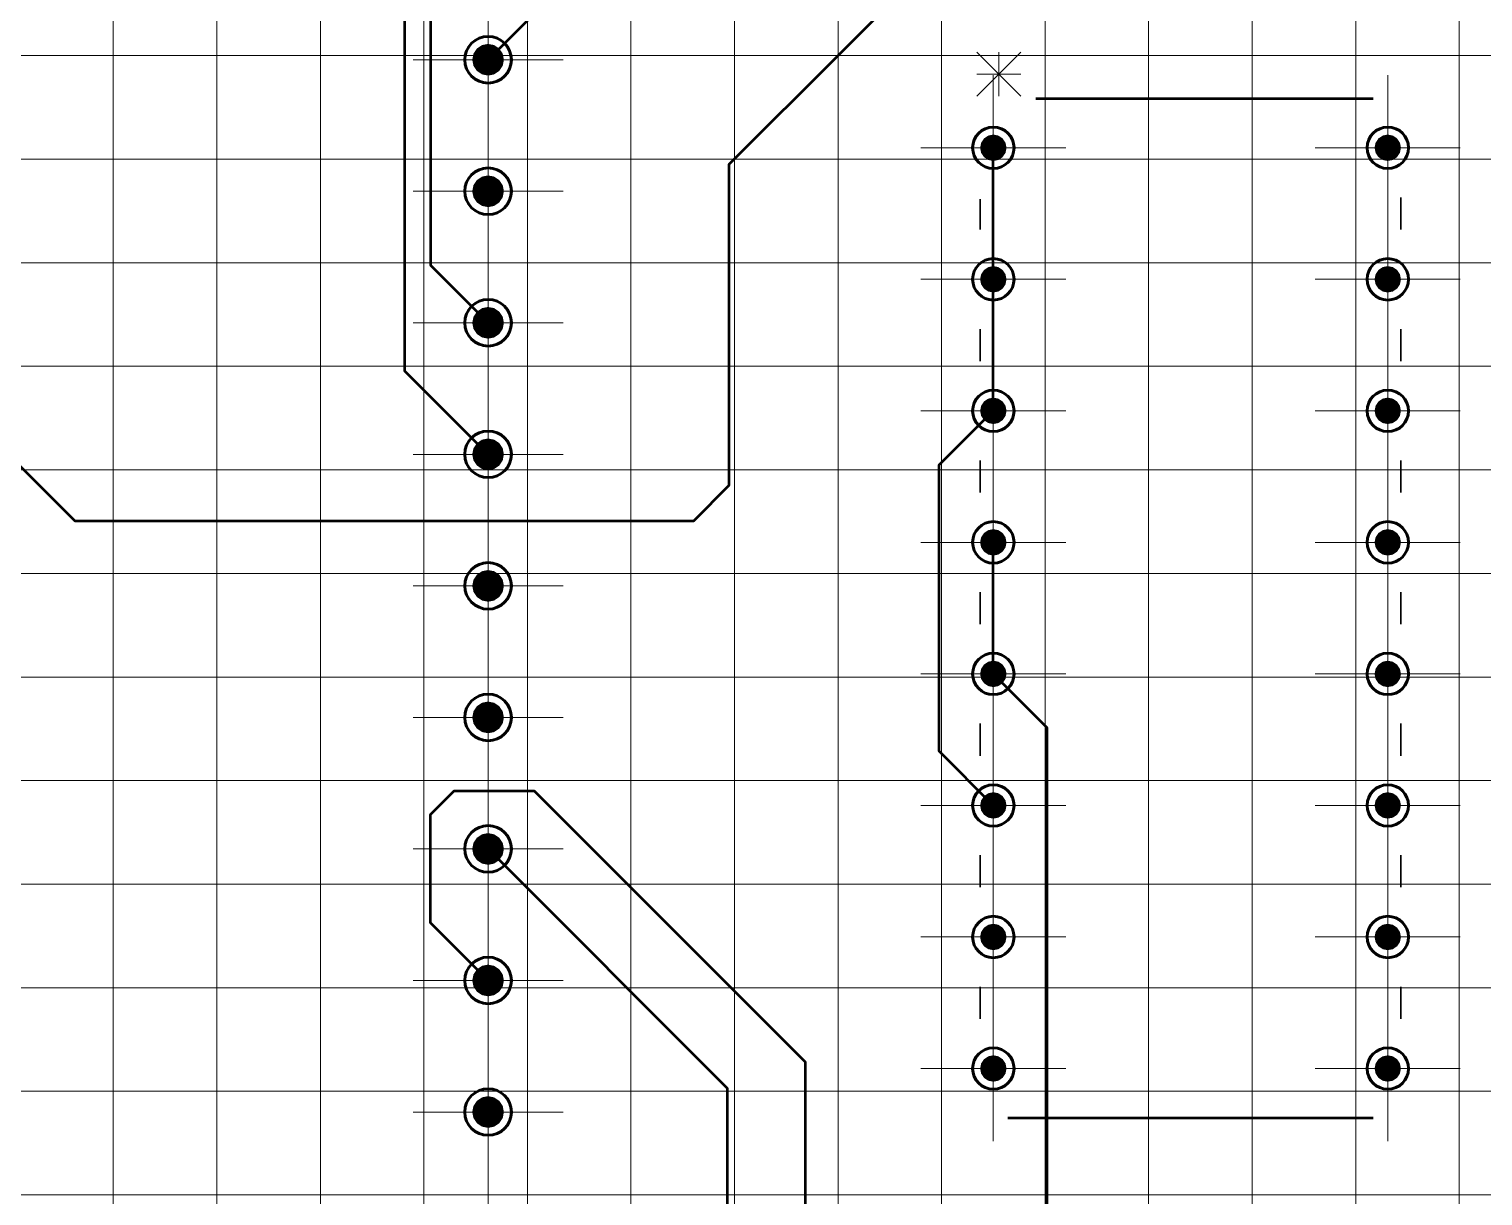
# Model space of a CAD drawing. Extents: x 260 to 1101, y 70 to 664.
# Drawn here: x 572.1 to 628.2, y 450.7 to 495.8 of the extents above; entities that cross this region are included whole.
import ezdxf

# ---------------------------------------------------------------- set-up
doc = ezdxf.new("R2010")
doc.units = 0
doc.header["$MEASUREMENT"] = 0
doc.layers.add('PDF _Геометрия', color=7, linetype='CONTINUOUS')
doc.layers.add('PDF _Сплошная заливка', color=7, linetype='CONTINUOUS')

msp = doc.modelspace()

# ---------------------------------------------------------------- hatches: boundary and pattern name
at = {"layer": 'PDF _Сплошная заливка', "transparency": 33554559}
for points in [[(589.801, 494.626), (589.189, 494.626), (589.236, 494.861), (589.368, 495.059), (589.567, 495.192), (589.801, 495.238)], [(589.801, 494.626), (589.801, 494.014), (589.567, 494.061), (589.368, 494.194), (589.236, 494.392), (589.189, 494.626)], [(609.314, 491.226), (609.314, 491.736), (609.509, 491.697), (609.674, 491.587), (609.785, 491.421), (609.824, 491.226)], [(624.549, 491.226), (624.549, 491.736), (624.744, 491.697), (624.909, 491.587), (625.019, 491.421), (625.058, 491.226)], [(609.314, 491.226), (609.314, 490.717), (609.119, 490.755), (608.954, 490.866), (608.843, 491.031), (608.804, 491.226)], [(624.549, 491.226), (624.549, 490.717), (624.354, 490.755), (624.188, 490.866), (624.078, 491.031), (624.039, 491.226)], [(589.801, 489.546), (589.189, 489.546), (589.236, 489.781), (589.368, 489.979), (589.567, 490.112), (589.801, 490.158)], [(589.801, 489.546), (589.801, 488.934), (589.567, 488.981), (589.368, 489.114), (589.236, 489.312), (589.189, 489.546)], [(609.314, 486.146), (609.314, 486.656), (609.509, 486.617), (609.674, 486.507), (609.785, 486.341), (609.824, 486.146)], [(624.549, 486.146), (624.549, 486.656), (624.744, 486.617), (624.909, 486.507), (625.019, 486.341), (625.058, 486.146)], [(609.314, 486.146), (609.314, 485.637), (609.119, 485.675), (608.954, 485.786), (608.843, 485.951), (608.804, 486.146)], [(624.549, 486.146), (624.549, 485.637), (624.354, 485.675), (624.188, 485.786), (624.078, 485.951), (624.039, 486.146)], [(589.801, 484.466), (589.189, 484.466), (589.236, 484.701), (589.368, 484.899), (589.567, 485.032), (589.801, 485.078)], [(589.801, 484.466), (589.801, 483.854), (589.567, 483.901), (589.368, 484.034), (589.236, 484.232), (589.189, 484.466)], [(609.314, 481.066), (609.314, 481.576), (609.509, 481.537), (609.674, 481.427), (609.785, 481.261), (609.824, 481.066)], [(624.549, 481.066), (624.549, 481.576), (624.744, 481.537), (624.909, 481.427), (625.019, 481.261), (625.058, 481.066)], [(609.314, 481.066), (609.314, 480.557), (609.119, 480.595), (608.954, 480.706), (608.843, 480.871), (608.804, 481.066)], [(624.549, 481.066), (624.549, 480.557), (624.354, 480.595), (624.188, 480.706), (624.078, 480.871), (624.039, 481.066)], [(589.801, 479.386), (589.189, 479.386), (589.236, 479.621), (589.368, 479.819), (589.567, 479.952), (589.801, 479.998)], [(589.801, 479.386), (589.801, 478.774), (589.567, 478.821), (589.368, 478.954), (589.236, 479.152), (589.189, 479.386)], [(609.314, 475.986), (609.314, 476.496), (609.509, 476.457), (609.674, 476.347), (609.785, 476.181), (609.824, 475.986)], [(624.549, 475.986), (624.549, 476.496), (624.744, 476.457), (624.909, 476.347), (625.019, 476.181), (625.058, 475.986)], [(609.314, 475.986), (609.314, 475.477), (609.119, 475.515), (608.954, 475.626), (608.843, 475.791), (608.804, 475.986)], [(624.549, 475.986), (624.549, 475.477), (624.354, 475.515), (624.188, 475.626), (624.078, 475.791), (624.039, 475.986)], [(589.801, 474.306), (589.189, 474.306), (589.236, 474.541), (589.368, 474.739), (589.567, 474.872), (589.801, 474.918)], [(589.801, 474.306), (589.801, 473.694), (589.567, 473.741), (589.368, 473.874), (589.236, 474.072), (589.189, 474.306)], [(609.314, 470.906), (609.314, 471.416), (609.509, 471.377), (609.674, 471.267), (609.785, 471.101), (609.824, 470.906)], [(624.549, 470.906), (624.549, 471.416), (624.744, 471.377), (624.909, 471.267), (625.019, 471.101), (625.058, 470.906)], [(609.314, 470.906), (609.314, 470.397), (609.119, 470.435), (608.954, 470.546), (608.843, 470.711), (608.804, 470.906)], [(624.549, 470.906), (624.549, 470.397), (624.354, 470.435), (624.188, 470.546), (624.078, 470.711), (624.039, 470.906)], [(589.801, 469.226), (589.189, 469.226), (589.236, 469.461), (589.368, 469.659), (589.567, 469.791), (589.801, 469.838)], [(589.801, 469.226), (589.801, 468.614), (589.567, 468.661), (589.368, 468.794), (589.236, 468.992), (589.189, 469.226)], [(609.314, 465.826), (609.314, 466.336), (609.509, 466.297), (609.674, 466.187), (609.785, 466.021), (609.824, 465.826)], [(624.549, 465.826), (624.549, 466.336), (624.744, 466.297), (624.909, 466.187), (625.019, 466.021), (625.058, 465.826)], [(609.314, 465.826), (609.314, 465.317), (609.119, 465.355), (608.954, 465.466), (608.843, 465.631), (608.804, 465.826)], [(624.549, 465.826), (624.549, 465.317), (624.354, 465.355), (624.188, 465.466), (624.078, 465.631), (624.039, 465.826)], [(589.801, 464.146), (589.189, 464.146), (589.236, 464.381), (589.368, 464.579), (589.567, 464.711), (589.801, 464.758)], [(589.801, 464.146), (589.801, 463.534), (589.567, 463.581), (589.368, 463.714), (589.236, 463.912), (589.189, 464.146)], [(609.314, 460.746), (609.314, 461.256), (609.509, 461.217), (609.674, 461.107), (609.785, 460.941), (609.824, 460.746)], [(624.549, 460.746), (624.549, 461.256), (624.744, 461.217), (624.909, 461.107), (625.019, 460.941), (625.058, 460.746)], [(609.314, 460.746), (609.314, 460.237), (609.119, 460.275), (608.954, 460.386), (608.843, 460.551), (608.804, 460.746)], [(624.549, 460.746), (624.549, 460.237), (624.354, 460.275), (624.188, 460.386), (624.078, 460.551), (624.039, 460.746)], [(589.801, 459.066), (589.189, 459.066), (589.236, 459.301), (589.368, 459.499), (589.567, 459.631), (589.801, 459.678)], [(589.801, 459.066), (589.801, 458.454), (589.567, 458.501), (589.368, 458.634), (589.236, 458.832), (589.189, 459.066)], [(609.314, 455.666), (609.314, 456.176), (609.509, 456.137), (609.674, 456.027), (609.785, 455.861), (609.824, 455.666)], [(624.549, 455.666), (624.549, 456.176), (624.744, 456.137), (624.909, 456.027), (625.019, 455.861), (625.058, 455.666)], [(609.314, 455.666), (609.314, 455.157), (609.119, 455.195), (608.954, 455.306), (608.843, 455.471), (608.804, 455.666)], [(624.549, 455.666), (624.549, 455.157), (624.354, 455.195), (624.188, 455.306), (624.078, 455.471), (624.039, 455.666)], [(589.801, 453.986), (589.189, 453.986), (589.236, 454.22), (589.368, 454.419), (589.567, 454.551), (589.801, 454.598)], [(589.801, 453.986), (589.801, 453.374), (589.567, 453.421), (589.368, 453.554), (589.236, 453.752), (589.189, 453.986)]]:
    msp.add_hatch(color=256, dxfattribs=at).paths.add_polyline_path(points)
at = {"layer": 'PDF _Сплошная заливка', "true_color": 0xffffff, "transparency": 33554559}
for points in [[(589.801, 495.238), (590.035, 495.192), (590.233, 495.059), (590.366, 494.861), (590.412, 494.626), (589.801, 494.626)], [(590.412, 494.626), (590.366, 494.392), (590.233, 494.194), (590.035, 494.061), (589.801, 494.014), (589.801, 494.626)], [(608.804, 491.226), (608.843, 491.421), (608.954, 491.587), (609.119, 491.697), (609.314, 491.736), (609.314, 491.226)], [(624.039, 491.226), (624.078, 491.421), (624.188, 491.587), (624.354, 491.697), (624.549, 491.736), (624.549, 491.226)], [(609.824, 491.226), (609.785, 491.031), (609.674, 490.866), (609.509, 490.755), (609.314, 490.717), (609.314, 491.226)], [(625.058, 491.226), (625.019, 491.031), (624.909, 490.866), (624.744, 490.755), (624.549, 490.717), (624.549, 491.226)], [(589.801, 490.158), (590.035, 490.112), (590.233, 489.979), (590.366, 489.781), (590.412, 489.546), (589.801, 489.546)], [(590.412, 489.546), (590.366, 489.312), (590.233, 489.114), (590.035, 488.981), (589.801, 488.934), (589.801, 489.546)], [(608.804, 486.146), (608.843, 486.341), (608.954, 486.507), (609.119, 486.617), (609.314, 486.656), (609.314, 486.146)], [(624.039, 486.146), (624.078, 486.341), (624.188, 486.507), (624.354, 486.617), (624.549, 486.656), (624.549, 486.146)], [(609.824, 486.146), (609.785, 485.951), (609.674, 485.786), (609.509, 485.675), (609.314, 485.637), (609.314, 486.146)], [(625.058, 486.146), (625.019, 485.951), (624.909, 485.786), (624.744, 485.675), (624.549, 485.637), (624.549, 486.146)], [(589.801, 485.078), (590.035, 485.032), (590.233, 484.899), (590.366, 484.701), (590.412, 484.466), (589.801, 484.466)], [(590.412, 484.466), (590.366, 484.232), (590.233, 484.034), (590.035, 483.901), (589.801, 483.854), (589.801, 484.466)], [(608.804, 481.066), (608.843, 481.261), (608.954, 481.427), (609.119, 481.537), (609.314, 481.576), (609.314, 481.066)], [(624.039, 481.066), (624.078, 481.261), (624.188, 481.427), (624.354, 481.537), (624.549, 481.576), (624.549, 481.066)], [(609.824, 481.066), (609.785, 480.871), (609.674, 480.706), (609.509, 480.595), (609.314, 480.557), (609.314, 481.066)], [(625.058, 481.066), (625.019, 480.871), (624.909, 480.706), (624.744, 480.595), (624.549, 480.557), (624.549, 481.066)], [(589.801, 479.998), (590.035, 479.952), (590.233, 479.819), (590.366, 479.621), (590.412, 479.386), (589.801, 479.386)], [(590.412, 479.386), (590.366, 479.152), (590.233, 478.954), (590.035, 478.821), (589.801, 478.774), (589.801, 479.386)], [(608.804, 475.986), (608.843, 476.181), (608.954, 476.347), (609.119, 476.457), (609.314, 476.496), (609.314, 475.986)], [(624.039, 475.986), (624.078, 476.181), (624.188, 476.347), (624.354, 476.457), (624.549, 476.496), (624.549, 475.986)], [(609.824, 475.986), (609.785, 475.791), (609.674, 475.626), (609.509, 475.515), (609.314, 475.477), (609.314, 475.986)], [(625.058, 475.986), (625.019, 475.791), (624.909, 475.626), (624.744, 475.515), (624.549, 475.477), (624.549, 475.986)], [(589.801, 474.918), (590.035, 474.872), (590.233, 474.739), (590.366, 474.541), (590.412, 474.306), (589.801, 474.306)], [(590.412, 474.306), (590.366, 474.072), (590.233, 473.874), (590.035, 473.741), (589.801, 473.694), (589.801, 474.306)], [(608.804, 470.906), (608.843, 471.101), (608.954, 471.267), (609.119, 471.377), (609.314, 471.416), (609.314, 470.906)], [(624.039, 470.906), (624.078, 471.101), (624.188, 471.267), (624.354, 471.377), (624.549, 471.416), (624.549, 470.906)], [(609.824, 470.906), (609.785, 470.711), (609.674, 470.546), (609.509, 470.435), (609.314, 470.397), (609.314, 470.906)], [(625.058, 470.906), (625.019, 470.711), (624.909, 470.546), (624.744, 470.435), (624.549, 470.397), (624.549, 470.906)], [(589.801, 469.838), (590.035, 469.791), (590.233, 469.659), (590.366, 469.461), (590.412, 469.226), (589.801, 469.226)], [(590.412, 469.226), (590.366, 468.992), (590.233, 468.794), (590.035, 468.661), (589.801, 468.614), (589.801, 469.226)], [(608.804, 465.826), (608.843, 466.021), (608.954, 466.187), (609.119, 466.297), (609.314, 466.336), (609.314, 465.826)], [(624.039, 465.826), (624.078, 466.021), (624.188, 466.187), (624.354, 466.297), (624.549, 466.336), (624.549, 465.826)], [(609.824, 465.826), (609.785, 465.631), (609.674, 465.466), (609.509, 465.355), (609.314, 465.317), (609.314, 465.826)], [(625.058, 465.826), (625.019, 465.631), (624.909, 465.466), (624.744, 465.355), (624.549, 465.317), (624.549, 465.826)], [(589.801, 464.758), (590.035, 464.711), (590.233, 464.579), (590.366, 464.381), (590.412, 464.146), (589.801, 464.146)], [(590.412, 464.146), (590.366, 463.912), (590.233, 463.714), (590.035, 463.581), (589.801, 463.534), (589.801, 464.146)], [(608.804, 460.746), (608.843, 460.941), (608.954, 461.107), (609.119, 461.217), (609.314, 461.256), (609.314, 460.746)], [(624.039, 460.746), (624.078, 460.941), (624.188, 461.107), (624.354, 461.217), (624.549, 461.256), (624.549, 460.746)], [(609.824, 460.746), (609.785, 460.551), (609.674, 460.386), (609.509, 460.275), (609.314, 460.237), (609.314, 460.746)], [(625.058, 460.746), (625.019, 460.551), (624.909, 460.386), (624.744, 460.275), (624.549, 460.237), (624.549, 460.746)], [(589.801, 459.678), (590.035, 459.631), (590.233, 459.499), (590.366, 459.301), (590.412, 459.066), (589.801, 459.066)], [(590.412, 459.066), (590.366, 458.832), (590.233, 458.634), (590.035, 458.501), (589.801, 458.454), (589.801, 459.066)], [(608.804, 455.666), (608.843, 455.861), (608.954, 456.027), (609.119, 456.137), (609.314, 456.176), (609.314, 455.666)], [(624.039, 455.666), (624.078, 455.861), (624.188, 456.027), (624.354, 456.137), (624.549, 456.176), (624.549, 455.666)], [(609.824, 455.666), (609.785, 455.471), (609.674, 455.306), (609.509, 455.195), (609.314, 455.157), (609.314, 455.666)], [(625.058, 455.666), (625.019, 455.471), (624.909, 455.306), (624.744, 455.195), (624.549, 455.157), (624.549, 455.666)], [(589.801, 454.598), (590.035, 454.551), (590.233, 454.419), (590.366, 454.22), (590.412, 453.986), (589.801, 453.986)], [(590.412, 453.986), (590.366, 453.752), (590.233, 453.554), (590.035, 453.421), (589.801, 453.374), (589.801, 453.986)]]:
    msp.add_hatch(color=7, dxfattribs=at).paths.add_polyline_path(points)

# ---------------------------------------------------------------- linework, layer by layer
at = {"layer": 'PDF _Геометрия', "lineweight": 18}
for points in [[(575.326, 380.306), (575.326, 382.786), (575.326, 592.786)], [(579.325, 381.546), (579.325, 382.786), (579.325, 592.786)], [(583.323, 380.306), (583.323, 382.786), (583.323, 592.786)], [(587.322, 381.546), (587.322, 382.786), (587.322, 592.786)], [(591.32, 380.306), (591.32, 382.786), (591.32, 592.786)], [(595.319, 381.546), (595.319, 382.786), (595.319, 592.786)], [(599.318, 380.306), (599.318, 382.786), (599.318, 592.786)], [(603.316, 381.546), (603.316, 382.786), (603.316, 592.786)], [(607.315, 380.306), (607.315, 382.786), (607.315, 592.786)], [(611.313, 381.546), (611.313, 382.786), (611.313, 592.786)], [(615.312, 380.306), (615.312, 382.786), (615.312, 592.786)], [(619.311, 381.546), (619.311, 382.786), (619.311, 592.786)], [(623.309, 380.306), (623.309, 382.786), (623.309, 592.786)], [(627.308, 381.546), (627.308, 382.786), (627.308, 592.786)], [(589.801, 491.726), (589.801, 497.526)], [(589.801, 492.026), (589.801, 497.226)], [(324.934, 494.786), (327.413, 494.786), (647.301, 494.786)], [(586.902, 494.626), (592.7, 494.626)], [(587.202, 494.626), (592.4, 494.626)], [(609.314, 488.426), (609.314, 494.026)], [(609.314, 488.726), (609.314, 493.726)], [(624.549, 488.426), (624.549, 494.026)], [(624.549, 488.726), (624.549, 493.726)], [(589.801, 486.646), (589.801, 492.446)], [(589.801, 486.946), (589.801, 492.146)], [(326.173, 490.786), (327.413, 490.786), (647.301, 490.786)], [(606.515, 491.226), (612.113, 491.226)], [(606.815, 491.226), (611.813, 491.226)], [(621.75, 491.226), (627.348, 491.226)], [(622.049, 491.226), (627.048, 491.226)], [(586.902, 489.546), (592.7, 489.546)], [(587.202, 489.546), (592.4, 489.546)], [(609.314, 483.346), (609.314, 488.946)], [(609.314, 483.646), (609.314, 488.646)], [(624.549, 483.346), (624.549, 488.946)], [(624.549, 483.646), (624.549, 488.646)], [(589.801, 481.566), (589.801, 487.366)], [(589.801, 481.866), (589.801, 487.066)], [(324.934, 486.786), (327.413, 486.786), (647.301, 486.786)], [(606.515, 486.146), (612.113, 486.146)], [(606.815, 486.146), (611.813, 486.146)], [(621.75, 486.146), (627.348, 486.146)], [(622.049, 486.146), (627.048, 486.146)], [(586.902, 484.466), (592.7, 484.466)], [(587.202, 484.466), (592.4, 484.466)], [(609.314, 478.266), (609.314, 483.866)], [(609.314, 478.566), (609.314, 483.566)], [(624.549, 478.266), (624.549, 483.866)], [(624.549, 478.566), (624.549, 483.566)], [(326.173, 482.786), (327.413, 482.786), (647.301, 482.786)], [(589.801, 476.486), (589.801, 482.286)], [(589.801, 476.786), (589.801, 481.986)], [(606.515, 481.066), (612.113, 481.066)], [(606.815, 481.066), (611.813, 481.066)], [(621.75, 481.066), (627.348, 481.066)], [(622.049, 481.066), (627.048, 481.066)], [(586.902, 479.386), (592.7, 479.386)], [(587.202, 479.386), (592.4, 479.386)], [(324.934, 478.786), (327.413, 478.786), (647.301, 478.786)], [(609.314, 473.186), (609.314, 478.786)], [(609.314, 473.486), (609.314, 478.486)], [(624.549, 473.186), (624.549, 478.786)], [(624.549, 473.486), (624.549, 478.486)], [(589.801, 471.406), (589.801, 477.206)], [(589.801, 471.706), (589.801, 476.906)], [(606.515, 475.986), (612.113, 475.986)], [(606.815, 475.986), (611.813, 475.986)], [(621.75, 475.986), (627.348, 475.986)], [(622.049, 475.986), (627.048, 475.986)], [(326.173, 474.786), (327.413, 474.786), (647.301, 474.786)], [(586.902, 474.306), (592.7, 474.306)], [(587.202, 474.306), (592.4, 474.306)], [(609.314, 468.106), (609.314, 473.706)], [(609.314, 468.406), (609.314, 473.406)], [(624.549, 468.106), (624.549, 473.706)], [(624.549, 468.406), (624.549, 473.406)], [(589.801, 466.326), (589.801, 472.126)], [(589.801, 466.626), (589.801, 471.826)], [(324.934, 470.786), (327.413, 470.786), (647.301, 470.786)], [(606.515, 470.906), (612.113, 470.906)], [(606.815, 470.906), (611.813, 470.906)], [(621.75, 470.906), (627.348, 470.906)], [(622.049, 470.906), (627.048, 470.906)], [(586.902, 469.226), (592.7, 469.226)], [(587.202, 469.226), (592.4, 469.226)], [(609.314, 463.026), (609.314, 468.626)], [(609.314, 463.326), (609.314, 468.326)], [(624.549, 463.026), (624.549, 468.626)], [(624.549, 463.326), (624.549, 468.326)], [(326.173, 466.786), (327.413, 466.786), (647.301, 466.786)], [(589.801, 461.246), (589.801, 467.046)], [(589.801, 461.546), (589.801, 466.746)], [(606.515, 465.826), (612.113, 465.826)], [(606.815, 465.826), (611.813, 465.826)], [(621.75, 465.826), (627.348, 465.826)], [(622.049, 465.826), (627.048, 465.826)], [(586.902, 464.146), (592.7, 464.146)], [(587.202, 464.146), (592.4, 464.146)], [(609.314, 457.946), (609.314, 463.546)], [(624.549, 457.946), (624.549, 463.546)], [(324.934, 462.786), (327.413, 462.786), (647.301, 462.786)], [(609.314, 458.246), (609.314, 463.246)], [(624.549, 458.246), (624.549, 463.246)], [(589.801, 456.166), (589.801, 461.966)], [(589.801, 456.466), (589.801, 461.666)], [(606.515, 460.746), (612.113, 460.746)], [(606.815, 460.746), (611.813, 460.746)], [(621.75, 460.746), (627.348, 460.746)], [(622.049, 460.746), (627.048, 460.746)], [(326.173, 458.786), (327.413, 458.786), (647.301, 458.786)], [(586.902, 459.066), (592.7, 459.066)], [(587.202, 459.066), (592.4, 459.066)], [(609.314, 452.866), (609.314, 458.466)], [(624.549, 452.866), (624.549, 458.466)], [(609.314, 453.166), (609.314, 458.166)], [(624.549, 453.166), (624.549, 458.166)], [(589.801, 451.086), (589.801, 456.886)], [(589.801, 451.386), (589.801, 456.586)], [(606.515, 455.666), (612.113, 455.666)], [(606.815, 455.666), (611.813, 455.666)], [(621.75, 455.666), (627.348, 455.666)], [(622.049, 455.666), (627.048, 455.666)], [(324.934, 454.786), (327.413, 454.786), (647.301, 454.786)], [(586.902, 453.986), (592.7, 453.986)], [(587.202, 453.986), (592.4, 453.986)], [(589.801, 446.006), (589.801, 451.806)], [(589.801, 446.306), (589.801, 451.506)], [(326.173, 450.786), (327.413, 450.786), (647.301, 450.786)]]:
    msp.add_lwpolyline(points, dxfattribs=at)
at = {"layer": 'PDF _Геометрия', "lineweight": 50}
for points in [[(589.801, 494.626), (593.717, 498.544), (593.717, 528.166), (596.713, 531.163), (596.713, 541.12), (596.713, 542.786), (598.4, 542.786), (598.4, 558.758), (585.766, 571.396), (582.233, 571.396), (579.744, 573.886)], [(589.801, 484.466), (587.594, 486.674), (587.594, 496.589), (588.182, 497.178), (590.518, 497.178), (592.295, 498.956), (592.295, 530.96), (591.94, 531.315), (584.475, 531.315), (583.323, 530.163), (583.323, 529.994), (581.647, 531.671), (575.588, 531.671)], [(606.413, 527.556), (606.413, 512.367), (607.682, 511.097), (607.682, 499.159), (599.1, 490.574), (599.1, 478.178), (597.729, 476.807), (573.85, 476.807), (561.115, 489.546), (559.331, 489.546), (561.539, 491.754), (561.539, 501.038), (560.663, 501.914), (558.766, 501.914), (557.103, 503.578), (557.103, 527.821)], [(589.801, 479.386), (586.586, 482.603), (586.586, 512.882), (589.321, 516.177), (589.321, 525.394)], [(610.953, 493.131), (623.987, 493.131)], [(609.314, 465.826), (607.225, 467.916), (607.225, 478.977), (609.314, 481.066), (609.314, 486.146), (609.314, 491.226)], [(609.314, 422.906), (609.314, 427.986), (611.389, 430.062), (611.389, 468.83), (609.314, 470.906), (609.314, 475.986)], [(589.801, 459.066), (587.572, 461.295), (587.572, 465.478), (588.487, 466.393), (591.584, 466.393), (602.045, 455.928), (602.045, 445.417), (609.314, 438.146)], [(609.314, 433.066), (599.049, 443.335), (599.049, 454.895), (589.801, 464.146)], [(609.876, 453.761), (623.987, 453.761)]]:
    msp.add_lwpolyline(points, dxfattribs=at)
at = {"layer": 'PDF _Геометрия', "lineweight": 15}
for points in [[(608.679, 494.917), (610.371, 493.224)], [(608.679, 493.224), (610.371, 494.917)], [(609.525, 493.224), (609.525, 494.917)], [(608.679, 494.071), (610.371, 494.071)]]:
    msp.add_lwpolyline(points, dxfattribs=at)
at = {"layer": 'PDF _Геометрия', "lineweight": 30}
for points in [[(608.806, 488.067), (608.806, 489.24)], [(625.057, 488.067), (625.057, 489.306)], [(608.806, 482.987), (608.806, 484.226)], [(625.057, 482.987), (625.057, 484.226)], [(608.806, 477.907), (608.806, 479.146)], [(625.057, 477.907), (625.057, 479.146)], [(608.806, 472.827), (608.806, 474.066)], [(625.057, 472.827), (625.057, 474.066)], [(608.806, 467.747), (608.806, 468.986)], [(625.057, 467.747), (625.057, 468.986)], [(608.806, 462.667), (608.806, 463.906)], [(625.057, 462.667), (625.057, 463.906)], [(608.806, 457.587), (608.806, 458.826)], [(625.057, 457.587), (625.057, 458.826)]]:
    msp.add_lwpolyline(points, dxfattribs=at)
at = {"layer": 'PDF _Геометрия', "lineweight": 60}
for centre, radius in [((589.801, 494.626), 0.9), ((589.801, 494.626), 0.9), ((609.314, 491.226), 0.8), ((609.314, 491.226), 0.8), ((624.549, 491.226), 0.8), ((624.549, 491.226), 0.8), ((589.801, 489.547), 0.9), ((589.801, 489.547), 0.9), ((609.314, 486.146), 0.8), ((609.314, 486.146), 0.8), ((624.549, 486.146), 0.8), ((624.549, 486.146), 0.8), ((589.801, 484.467), 0.9), ((589.801, 484.467), 0.9), ((609.314, 481.066), 0.8), ((609.314, 481.066), 0.8), ((624.549, 481.066), 0.8), ((624.549, 481.066), 0.8), ((589.801, 479.387), 0.9), ((589.801, 479.387), 0.9), ((609.314, 475.986), 0.8), ((609.314, 475.986), 0.8), ((624.549, 475.986), 0.8), ((624.549, 475.986), 0.8), ((589.801, 474.307), 0.9), ((589.801, 474.307), 0.9), ((609.314, 470.906), 0.8), ((609.314, 470.906), 0.8), ((624.549, 470.906), 0.8), ((624.549, 470.906), 0.8), ((589.801, 469.227), 0.9), ((589.801, 469.227), 0.9), ((609.314, 465.826), 0.8), ((609.314, 465.826), 0.8), ((624.549, 465.826), 0.8), ((624.549, 465.826), 0.8), ((589.801, 464.147), 0.9), ((589.801, 464.147), 0.9), ((609.314, 460.746), 0.8), ((609.314, 460.746), 0.8), ((624.549, 460.746), 0.8), ((624.549, 460.746), 0.8), ((589.801, 459.066), 0.9), ((589.801, 459.066), 0.9), ((609.314, 455.666), 0.8), ((609.314, 455.666), 0.8), ((624.549, 455.666), 0.8), ((624.549, 455.666), 0.8), ((589.801, 453.986), 0.9), ((589.801, 453.986), 0.9)]:
    msp.add_circle(centre, radius, dxfattribs=at)

doc.saveas('drawing.dxf')
